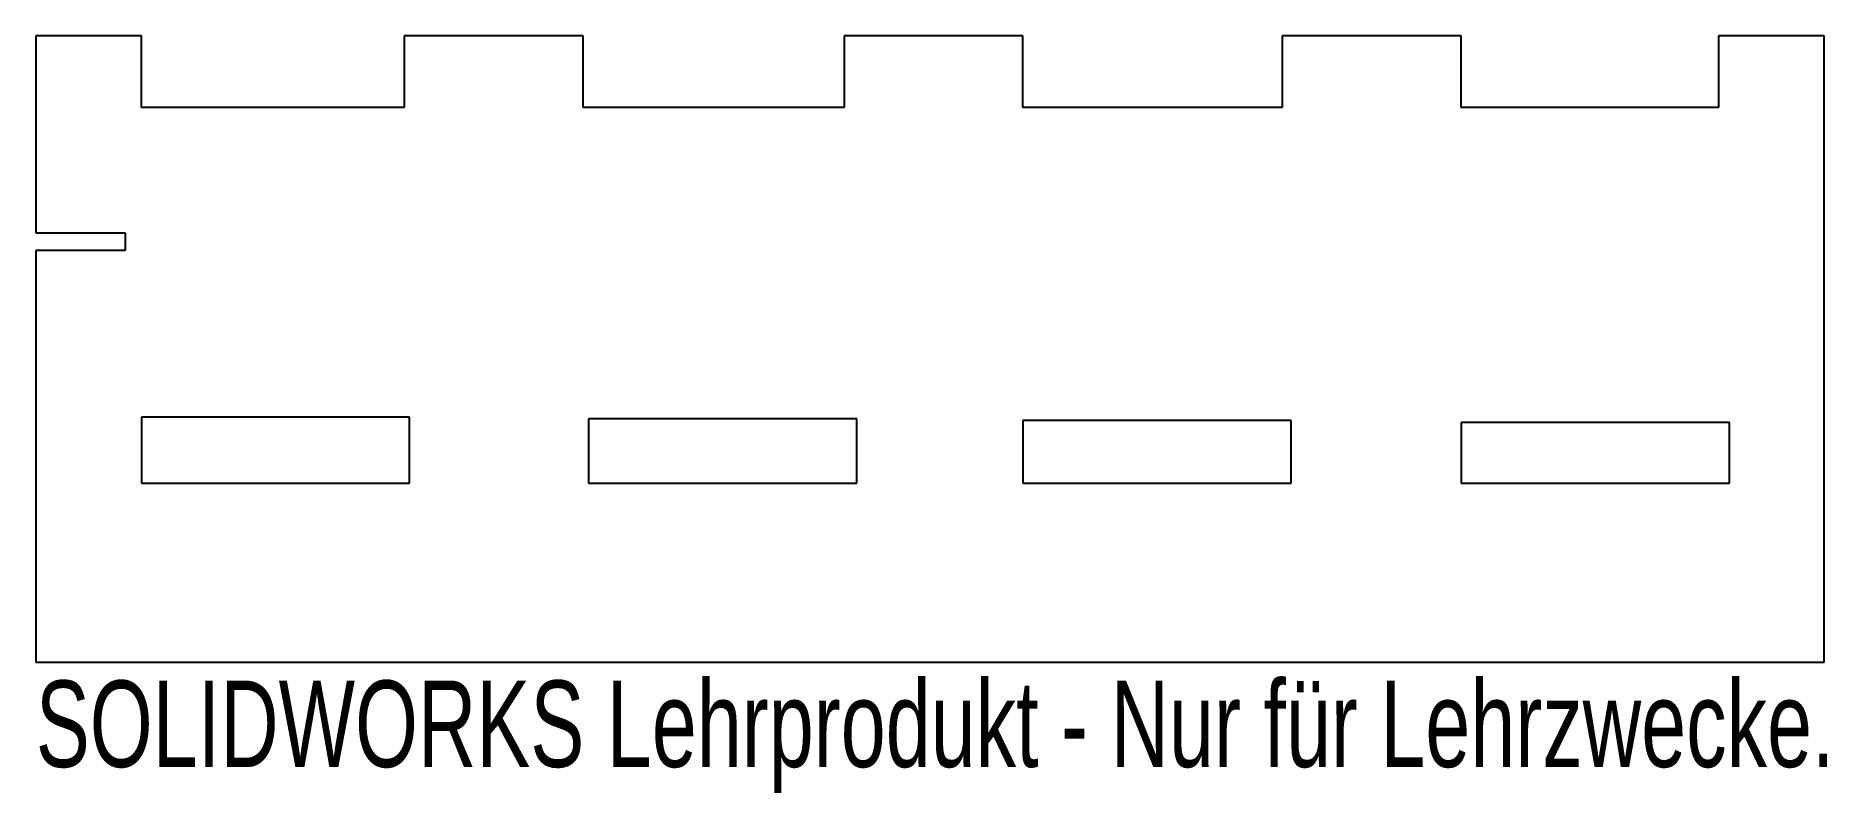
# Model space of a CAD drawing. Header units: millimetres. Extents: x 0 to 100, y -7 to 35.
import ezdxf

# ---------------------------------------------------------------- set-up
doc = ezdxf.new("R2010")
doc.units = ezdxf.units.MM
doc.styles.add('SLDTEXTSTYLE0', font='TXT', dxfattribs={"width": 0.7})

msp = doc.modelspace()

# ---------------------------------------------------------------- linework, layer by layer
at = {"color": 7, "linetype": 'Continuous', "lineweight": 25}
for p, q in [((0, 35), (0, 24)), ((5.9, 35), (0, 35)), ((5.9, 31), (5.9, 35)), ((20.6, 35), (20.6, 31)), ((30.6, 35), (20.6, 35)), ((30.6, 31), (30.6, 35)), ((45.2, 35), (45.2, 31)), ((55.2, 35), (45.2, 35)), ((55.2, 31), (55.2, 35)), ((69.7, 35), (69.7, 31)), ((79.7, 35), (69.7, 35)), ((79.7, 31), (79.7, 35)), ((94.1, 35), (94.1, 31)), ((100, 35), (94.1, 35)), ((100, 0), (100, 35)), ((20.6, 31), (5.9, 31)), ((45.2, 31), (30.6, 31)), ((69.7, 31), (55.2, 31)), ((94.1, 31), (79.7, 31)), ((0, 24), (5, 24)), ((5, 24), (5, 23)), ((5, 23), (0, 23)), ((0, 23), (0, 0)), ((20.9, 13.7), (5.9, 13.7)), ((5.9, 13.7), (5.9, 10)), ((20.9, 10), (20.9, 13.7)), ((45.9, 13.6), (30.9, 13.6)), ((30.9, 13.6), (30.9, 10)), ((45.9, 10), (45.9, 13.6)), ((70.2, 13.5), (55.2, 13.5)), ((55.2, 13.5), (55.2, 10)), ((70.2, 10), (70.2, 13.5)), ((94.7, 13.4), (79.7, 13.4)), ((79.7, 13.4), (79.7, 10)), ((94.7, 10), (94.7, 13.4)), ((5.9, 10), (20.9, 10)), ((30.9, 10), (45.9, 10)), ((55.2, 10), (70.2, 10)), ((79.7, 10), (94.7, 10)), ((0, 0), (100, 0))]:
    msp.add_line(p, q, dxfattribs=at)

# ---------------------------------------------------------------- texts
at = {"color": 7, "linetype": 'Continuous', "insert": (0, -1.02), "char_height": 4.8336, "attachment_point": 1, "style": 'SLDTEXTSTYLE0'}
msp.add_mtext('SOLIDWORKS Lehrprodukt - Nur für Lehrzwecke.', dxfattribs=at)

doc.saveas('drawing.dxf')
